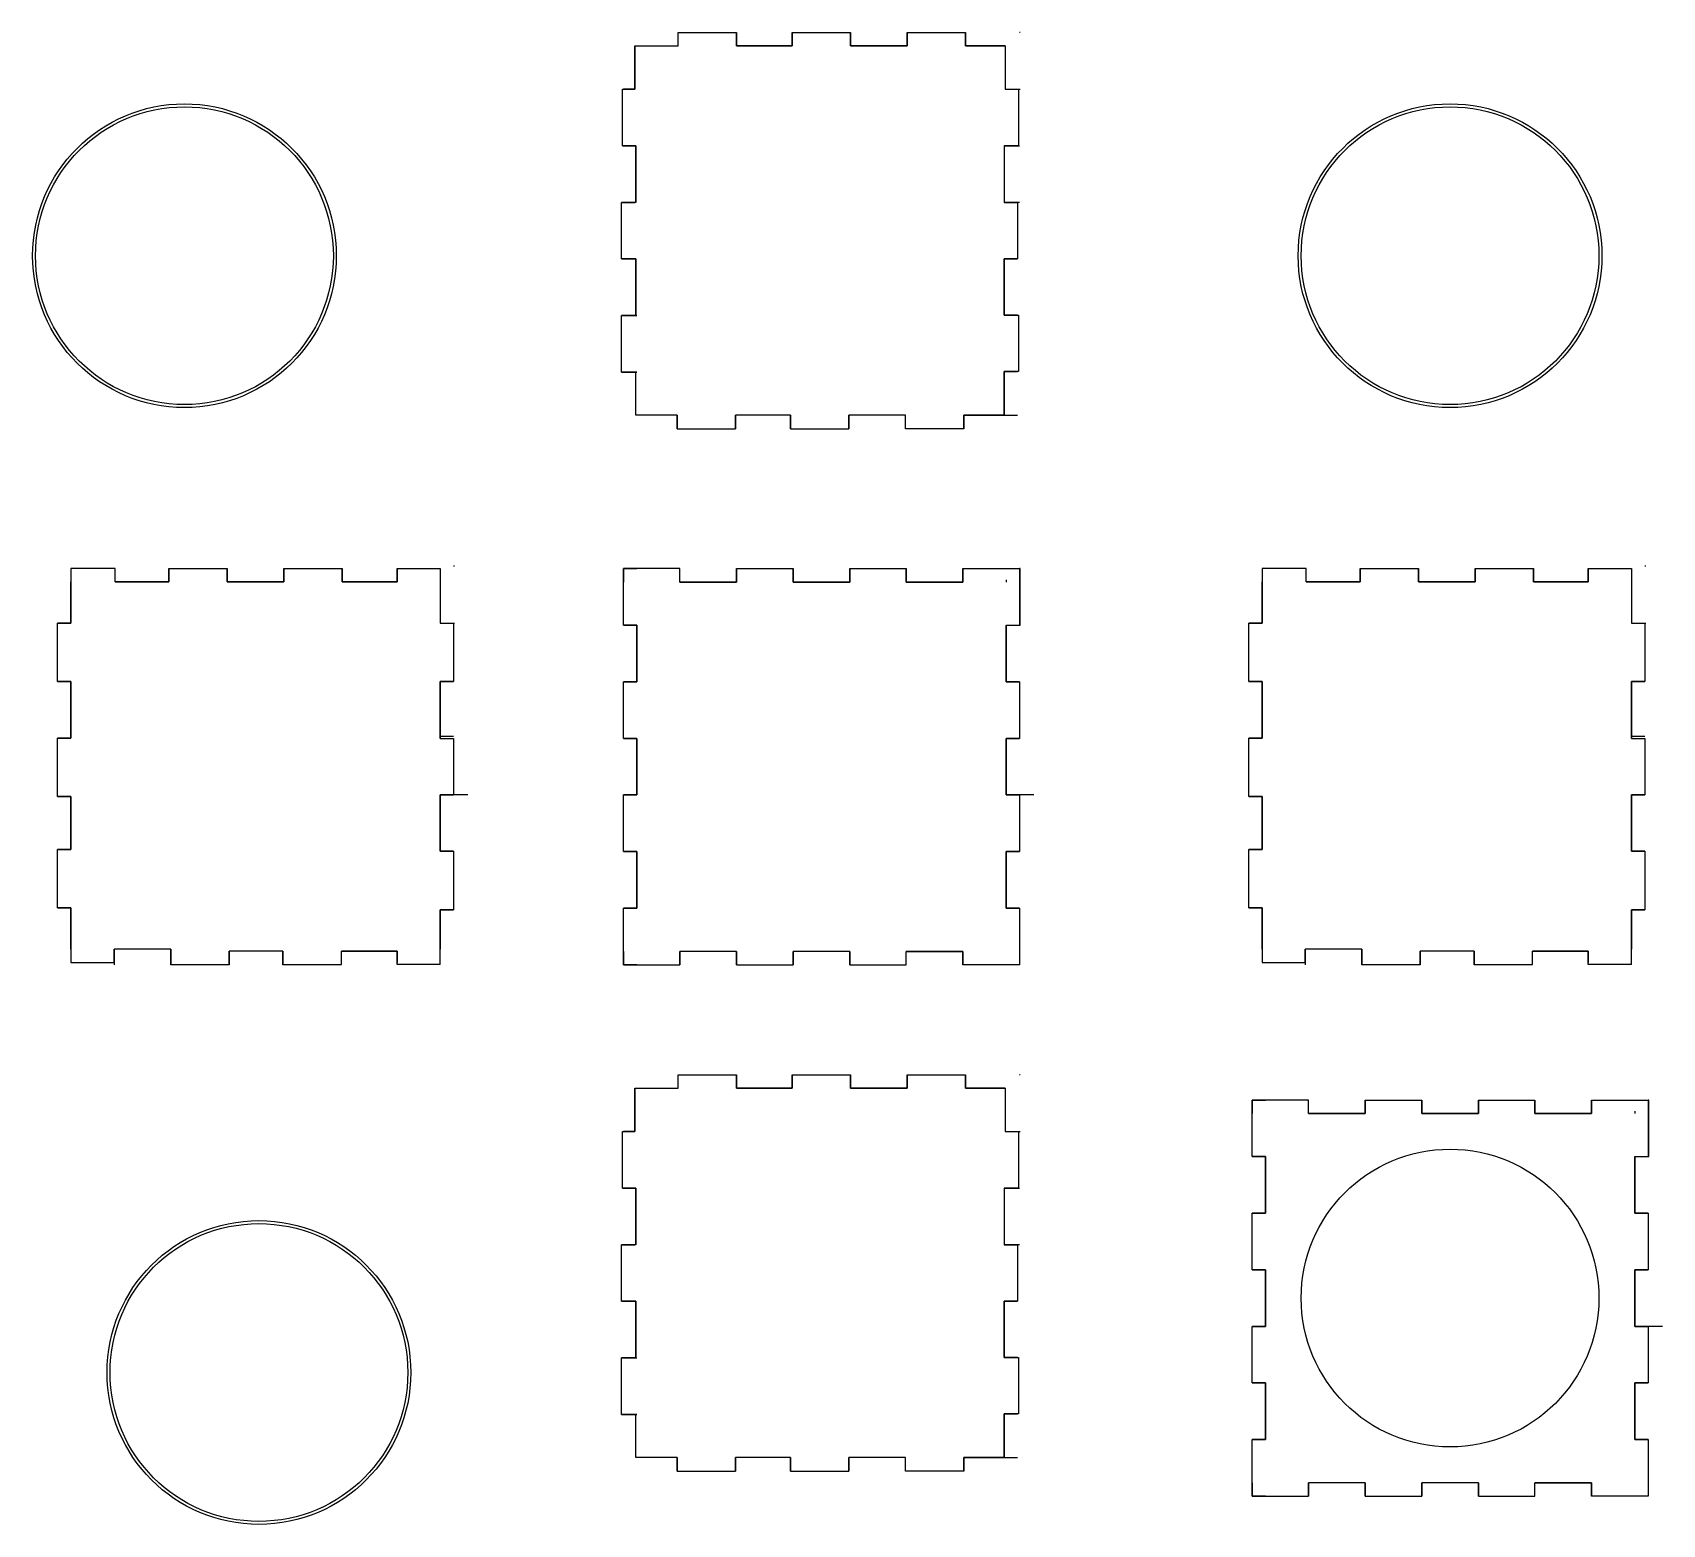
# Model space of a CAD drawing. Header units: millimetres. Extents: x -294 to 253, y -266 to 234.
import ezdxf

# ---------------------------------------------------------------- set-up
doc = ezdxf.new("R2010")
doc.units = ezdxf.units.MM
doc.layers.get('0').update_dxf_attribs({"linetype": 'CONTINUOUS'})

msp = doc.modelspace()

# ---------------------------------------------------------------- linework, layer by layer
for p, q in [((-92.01, 230), (-92.01, 215.5)), ((-92.01, 215.5), (-92.01, 230)), ((-92.01, 230), (-77.51, 230)), ((-92.01, 230), (-77.51, 230)), ((-77.51, 230), (-77.51, 234.5)), ((-77.51, 230), (-77.51, 234.5)), ((-77.51, 234.5), (-57.91, 234.5)), ((-57.91, 234.5), (-57.91, 230)), ((-57.91, 230), (-57.91, 234.5)), ((-39.21, 230), (-57.91, 230)), ((-57.91, 230), (-39.21, 230)), ((-39.21, 234.5), (-19.61, 234.5)), ((-39.21, 230), (-39.21, 234.5)), ((-39.21, 234.5), (-39.21, 230)), ((-19.61, 230), (-19.61, 234.5)), ((-19.61, 234.5), (-19.61, 230)), ((-0.61, 230), (-19.61, 230)), ((-19.61, 230), (-0.61, 230)), ((-0.61, 234.5), (-0.61, 230)), ((-0.61, 234.5), (18.99, 234.5)), ((-0.61, 230), (-0.61, 234.5)), ((18.99, 234.5), (18.99, 230)), ((18.99, 230), (18.99, 234.5)), ((32.29, 230), (18.99, 230)), ((18.99, 230), (32.29, 230)), ((32.29, 230), (32.29, 215.5)), ((37.39, 234.5), (37.09, 234.5)), ((-96.21, 196.5), (-96.21, 215.5)), ((-96.21, 215.5), (-92.01, 215.5)), ((-92.01, 215.5), (-95.91, 215.5)), ((32.29, 215.5), (36.79, 215.5)), ((36.79, 215.5), (36.79, 196.5)), ((36.79, 215.5), (37.39, 215.5)), ((-91.71, 196.5), (-96.21, 196.5)), ((-96.21, 196.5), (-91.71, 196.5)), ((-91.71, 196.5), (-91.71, 177.5)), ((-91.71, 177.5), (-91.71, 196.5)), ((36.79, 196.5), (31.99, 196.5)), ((31.99, 196.5), (31.99, 177.5)), ((31.99, 196.5), (37.09, 196.5)), ((-96.51, 158.5), (-96.51, 177.5)), ((-96.51, 177.5), (-92.01, 177.5)), ((-91.71, 177.5), (-96.51, 177.5)), ((37.09, 177.5), (31.99, 177.5)), ((31.99, 177.5), (36.49, 177.5)), ((36.49, 177.5), (36.49, 158.5)), ((-96.51, 158.5), (-91.71, 158.5)), ((-91.71, 158.5), (-96.51, 158.5)), ((-91.71, 158.5), (-91.71, 139.5)), ((-91.71, 139.5), (-91.71, 158.5)), ((31.99, 158.5), (31.99, 139.65)), ((36.49, 158.5), (31.99, 158.5)), ((36.49, 158.5), (31.99, 158.5)), ((31.99, 139.65), (31.99, 158.5)), ((31.99, 158.5), (36.49, 158.5)), ((-96.51, 139.5), (-91.41, 139.5)), ((-96.51, 120.5), (-96.51, 139.5)), ((-91.71, 139.5), (-96.51, 139.5)), ((36.49, 139.65), (31.99, 139.65)), ((31.99, 139.65), (36.79, 139.65)), ((36.79, 139.65), (36.79, 120.65)), ((-91.41, 120.5), (-96.51, 120.5)), ((-96.51, 120.5), (-91.71, 120.5)), ((-91.71, 106), (-91.71, 120.5)), ((-91.71, 120.5), (-91.41, 120.5)), ((36.79, 120.65), (31.99, 120.65)), ((31.99, 120.65), (36.49, 120.65)), ((31.99, 120.65), (31.99, 106)), ((31.99, 106), (31.99, 120.65)), ((-77.81, 106), (-91.71, 106)), ((-77.81, 106), (-91.71, 106)), ((-77.81, 106), (-77.81, 101.5)), ((-77.81, 101.5), (-77.81, 106)), ((-39.81, 106), (-58.21, 106)), ((-39.81, 106), (-58.21, 106)), ((-58.21, 106), (-58.21, 101.5)), ((-58.21, 101.5), (-58.21, 106)), ((-39.81, 106), (-39.81, 101.5)), ((-39.81, 101.5), (-39.81, 106)), ((-20.21, 101.5), (-20.21, 106)), ((-1.21, 106), (-20.21, 106)), ((-1.21, 106), (-20.21, 106)), ((-20.21, 106), (-20.21, 101.5)), ((-1.21, 101.5), (-1.21, 106)), ((-1.21, 101.5), (-1.21, 106)), ((18.39, 101.5), (18.39, 106)), ((31.99, 106), (18.39, 106)), ((18.39, 106), (36.49, 106)), ((18.39, 106), (18.39, 101.5)), ((-77.81, 101.5), (-58.21, 101.5)), ((-39.81, 101.5), (-20.21, 101.5)), ((18.39, 101.5), (-1.21, 101.5)), ((-152.61, 55.28), (-152.91, 55.28)), ((247.39, 55.28), (247.09, 55.28)), ((-281.41, 54.59), (-281.41, 50.09)), ((-266.61, 54.59), (-281.41, 54.59)), ((-281.41, 54.59), (-281.41, 36.19)), ((-281.41, 36.19), (-281.41, 50.09)), ((-266.61, 50.09), (-266.61, 54.59)), ((-266.61, 50.09), (-266.61, 54.59)), ((-248.51, 50.09), (-266.61, 50.09)), ((-266.61, 50.09), (-248.51, 50.09)), ((-248.51, 50.09), (-248.51, 54.59)), ((-248.51, 54.59), (-248.51, 50.09)), ((-248.51, 54.59), (-228.91, 54.59)), ((-228.91, 54.59), (-228.91, 50.09)), ((-228.91, 50.09), (-228.91, 54.59)), ((-209.91, 50.09), (-228.91, 50.09)), ((-228.91, 50.09), (-209.91, 50.09)), ((-209.91, 50.09), (-209.91, 54.59)), ((-209.91, 54.59), (-190.31, 54.59)), ((-209.91, 54.59), (-209.91, 50.09)), ((-190.31, 54.59), (-190.31, 50.09)), ((-190.31, 50.09), (-190.31, 54.59)), ((-171.91, 50.09), (-190.31, 50.09)), ((-190.31, 50.09), (-171.91, 50.09)), ((-171.91, 54.59), (-157.41, 54.59)), ((-171.91, 54.59), (-171.91, 50.09)), ((-171.91, 50.09), (-171.91, 54.59)), ((-171.91, 50.09), (-171.91, 54.59)), ((-157.41, 54.59), (-157.41, 50.09)), ((-157.41, 50.09), (-157.41, 36.19)), ((-95.91, 35.5), (-95.91, 54.5)), ((-95.91, 54.5), (-91.41, 54.5)), ((-95.91, 54.5), (-95.91, 50)), ((-95.91, 54.5), (-91.41, 54.5)), ((-76.91, 54.5), (-95.91, 54.5)), ((-95.91, 50), (-95.91, 54.5)), ((-76.91, 50), (-76.91, 54.5)), ((-76.91, 50), (-76.91, 54.5)), ((-57.91, 50), (-76.91, 50)), ((-76.91, 50), (-57.91, 50)), ((-57.91, 50), (-57.91, 54.5)), ((-57.91, 54.5), (-57.91, 50)), ((-57.91, 54.5), (-38.91, 54.5)), ((-38.91, 54.5), (-38.91, 50)), ((-38.91, 50), (-38.91, 54.5)), ((-19.91, 50), (-38.91, 50)), ((-38.91, 50), (-19.91, 50)), ((-19.91, 50), (-19.91, 54.5)), ((-19.91, 54.5), (-19.91, 50)), ((-19.91, 54.5), (-0.91, 54.5)), ((-0.91, 54.5), (-0.91, 50)), ((-0.91, 50), (-0.91, 54.5)), ((18.09, 50), (-0.91, 50)), ((-0.91, 50), (18.09, 50)), ((18.09, 54.5), (18.09, 50)), ((18.09, 50), (18.09, 54.5)), ((18.09, 54.5), (37.09, 54.5)), ((32.59, 50.78), (32.59, 50)), ((37.09, 54.5), (37.09, 35.5)), ((37.39, 54.5), (37.09, 54.5)), ((37.09, 54.5), (37.09, 50)), ((37.39, 35.5), (37.39, 54.5)), ((118.59, 54.59), (118.59, 36.19)), ((118.59, 54.59), (118.59, 50.09)), ((133.39, 54.59), (118.59, 54.59)), ((118.59, 36.19), (118.59, 50.09)), ((133.39, 50.09), (133.39, 54.59)), ((133.39, 50.09), (133.39, 54.59)), ((151.49, 50.09), (133.39, 50.09)), ((133.39, 50.09), (151.49, 50.09)), ((151.49, 54.59), (171.09, 54.59)), ((151.49, 50.09), (151.49, 54.59)), ((151.49, 54.59), (151.49, 50.09)), ((171.09, 50.09), (171.09, 54.59)), ((171.09, 54.59), (171.09, 50.09)), ((190.09, 50.09), (171.09, 50.09)), ((171.09, 50.09), (190.09, 50.09)), ((190.09, 50.09), (190.09, 54.59)), ((190.09, 54.59), (190.09, 50.09)), ((190.09, 54.59), (209.69, 54.59)), ((209.69, 50.09), (209.69, 54.59)), ((209.69, 54.59), (209.69, 50.09)), ((228.09, 50.09), (209.69, 50.09)), ((209.69, 50.09), (228.09, 50.09)), ((228.09, 54.59), (242.59, 54.59)), ((228.09, 50.09), (228.09, 54.59)), ((228.09, 54.59), (228.09, 50.09)), ((228.09, 50.09), (228.09, 54.59)), ((242.59, 54.59), (242.59, 50.09)), ((242.59, 50.09), (242.59, 36.19)), ((-285.91, 16.59), (-285.91, 36.19)), ((-285.91, 36.19), (-281.41, 36.19)), ((-281.41, 36.19), (-285.91, 36.19)), ((-157.41, 36.19), (-152.91, 36.19)), ((-152.91, 36.19), (-152.91, 16.59)), ((-152.91, 36.19), (-152.61, 36.19)), ((-95.91, 35.5), (-91.41, 35.5)), ((-91.41, 35.5), (-95.91, 35.5)), ((-91.41, 16.5), (-91.41, 35.5)), ((-91.41, 35.5), (-91.41, 16.5)), ((32.59, 16.5), (32.59, 35.5)), ((32.59, 35.5), (37.09, 35.5)), ((32.59, 35.5), (32.59, 16.5)), ((37.09, 35.5), (37.39, 35.5)), ((118.59, 36.19), (114.09, 36.19)), ((114.09, 16.59), (114.09, 36.19)), ((114.09, 36.19), (118.59, 36.19)), ((242.59, 36.19), (247.09, 36.19)), ((247.09, 36.19), (247.09, 16.59)), ((247.09, 36.19), (247.39, 36.19)), ((-281.41, 16.59), (-285.91, 16.59)), ((-285.91, 16.59), (-281.41, 16.59)), ((-281.41, 16.59), (-281.41, -2.41)), ((-281.41, -2.41), (-281.41, 16.59)), ((-157.41, -1.81), (-157.41, 16.59)), ((-152.91, 16.59), (-157.41, 16.59)), ((-157.41, 16.59), (-152.91, 16.59)), ((-157.41, -2.5), (-157.41, 16.59)), ((-157.41, 16.59), (-157.41, -2.5)), ((-95.91, -2.5), (-95.91, 16.5)), ((-91.41, 16.5), (-95.91, 16.5)), ((-95.91, 16.5), (-91.41, 16.5)), ((32.59, 16.5), (37.09, 16.5)), ((37.09, 16.5), (32.59, 16.5)), ((37.09, 16.5), (37.09, -2.5)), ((118.59, 16.59), (114.09, 16.59)), ((114.09, 16.59), (118.59, 16.59)), ((118.59, -2.41), (118.59, 16.59)), ((118.59, 16.59), (118.59, -2.41)), ((242.59, 16.59), (247.09, 16.59)), ((247.09, 16.59), (242.59, 16.59)), ((242.59, -2.5), (242.59, 16.59)), ((242.59, -1.81), (242.59, 16.59)), ((242.59, 16.59), (242.59, -2.5)), ((-285.91, -22.01), (-285.91, -2.41)), ((-281.41, -2.41), (-285.91, -2.41)), ((-285.91, -2.41), (-281.41, -2.41)), ((-152.91, -1.81), (-157.41, -1.81)), ((-157.41, -2.5), (-152.91, -2.5)), ((-152.91, -2.5), (-152.91, -21.41)), ((-91.41, -2.5), (-95.91, -2.5)), ((-95.91, -2.5), (-91.41, -2.5)), ((-91.41, -2.5), (-91.41, -21.5)), ((-91.41, -21.5), (-91.41, -2.5)), ((32.59, -21.5), (32.59, -2.5)), ((37.09, -2.5), (32.59, -2.5)), ((32.59, -21.5), (32.59, -2.5)), ((32.59, -2.5), (37.09, -2.5)), ((32.59, -2.5), (32.59, -21.5)), ((118.59, -2.41), (114.09, -2.41)), ((114.09, -2.41), (118.59, -2.41)), ((114.09, -22.01), (114.09, -2.41)), ((247.09, -1.81), (242.59, -1.81)), ((242.59, -2.5), (247.09, -2.5)), ((247.09, -2.5), (247.09, -21.41)), ((-152.91, -21.41), (-157.41, -21.41)), ((-157.41, -40.41), (-157.41, -21.41)), ((-148.11, -21.41), (-157.41, -21.41)), ((-157.41, -21.41), (-152.91, -21.41)), ((-157.41, -21.41), (-157.41, -40.41)), ((-95.91, -21.5), (-91.41, -21.5)), ((-95.91, -40.5), (-95.91, -21.5)), ((-91.41, -21.5), (-95.91, -21.5)), ((32.59, -21.5), (37.09, -21.5)), ((37.09, -21.5), (32.59, -21.5)), ((41.89, -21.5), (32.59, -21.5)), ((37.09, -21.5), (37.09, -40.5)), ((242.59, -21.41), (242.59, -40.41)), ((247.09, -21.41), (242.59, -21.41)), ((247.09, -21.41), (242.59, -21.41)), ((242.59, -21.41), (247.09, -21.41)), ((242.59, -40.41), (242.59, -21.41)), ((-281.41, -22.01), (-285.91, -22.01)), ((-285.91, -22.01), (-281.41, -22.01)), ((-281.41, -22.01), (-281.41, -39.81)), ((-281.41, -39.81), (-281.41, -22.01)), ((114.09, -22.01), (118.59, -22.01)), ((118.59, -22.01), (114.09, -22.01)), ((118.59, -39.81), (118.59, -22.01)), ((118.59, -22.01), (118.59, -39.81)), ((-285.91, -59.41), (-285.91, -39.81)), ((-285.91, -39.81), (-281.41, -39.81)), ((-281.41, -39.81), (-285.91, -39.81)), ((-152.91, -40.41), (-157.41, -40.41)), ((-157.41, -40.41), (-152.91, -40.41)), ((-152.91, -40.41), (-152.91, -60.01)), ((-91.41, -40.5), (-95.91, -40.5)), ((-95.91, -40.5), (-91.41, -40.5)), ((-91.41, -40.5), (-91.41, -59.5)), ((-91.41, -59.5), (-91.41, -40.5)), ((37.09, -40.5), (32.59, -40.5)), ((32.59, -40.5), (37.09, -40.5)), ((32.59, -59.5), (32.59, -40.5)), ((32.59, -40.5), (32.59, -59.5)), ((114.09, -39.81), (118.59, -39.81)), ((118.59, -39.81), (114.09, -39.81)), ((114.09, -59.41), (114.09, -39.81)), ((247.09, -40.41), (242.59, -40.41)), ((242.59, -40.41), (247.09, -40.41)), ((247.09, -40.41), (247.09, -60.01)), ((-285.91, -59.41), (-281.41, -59.41)), ((-281.41, -59.41), (-285.91, -59.41)), ((-281.41, -59.41), (-281.41, -77.72)), ((-281.41, -73.22), (-281.41, -59.41)), ((-157.41, -60.01), (-152.91, -60.01)), ((-152.91, -60.01), (-157.41, -60.01)), ((-157.41, -78.41), (-157.41, -60.01)), ((-157.41, -60.01), (-157.41, -73.22)), ((-91.41, -59.5), (-95.91, -59.5)), ((-95.91, -59.5), (-91.41, -59.5)), ((-95.91, -74), (-95.91, -59.5)), ((32.59, -59.5), (37.09, -59.5)), ((37.09, -59.5), (32.59, -59.5)), ((37.09, -59.5), (37.09, -78.5)), ((114.09, -59.41), (118.59, -59.41)), ((118.59, -59.41), (114.09, -59.41)), ((118.59, -59.41), (118.59, -77.72)), ((118.59, -73.22), (118.59, -59.41)), ((247.09, -60.01), (242.59, -60.01)), ((242.59, -60.01), (247.09, -60.01)), ((242.59, -78.41), (242.59, -60.01)), ((242.59, -60.01), (242.59, -73.22)), ((-266.91, -77.72), (-266.91, -73.22)), ((-266.91, -73.22), (-266.91, -78.5)), ((-247.91, -73.22), (-266.91, -73.22)), ((-247.91, -73.22), (-266.91, -73.22)), ((-247.91, -73.22), (-247.91, -78.41)), ((-247.91, -78.5), (-247.91, -73.22)), ((-228.31, -78.41), (-228.31, -73.91)), ((-228.31, -73.91), (-228.31, -78.5)), ((-210.21, -73.91), (-228.31, -73.91)), ((-210.21, -73.91), (-228.31, -73.91)), ((-210.21, -78.5), (-210.21, -73.91)), ((-210.21, -73.91), (-210.21, -78.41)), ((-190.61, -77.72), (-190.61, -73.91)), ((-190.61, -73.91), (-171.91, -73.91)), ((-190.61, -78.41), (-190.61, -73.91)), ((-171.91, -73.91), (-190.61, -73.91)), ((-171.91, -78.41), (-171.91, -73.91)), ((-171.91, -73.91), (-171.91, -77.72)), ((-95.91, -78.5), (-95.91, -74)), ((-95.91, -74), (-95.91, -78.5)), ((-57.91, -74), (-76.91, -74)), ((-76.91, -78.5), (-76.91, -74)), ((-76.91, -74), (-76.91, -78.5)), ((-57.91, -74), (-76.91, -74)), ((-57.91, -78.5), (-57.91, -74)), ((-57.91, -74), (-57.91, -78.5)), ((-38.91, -78.5), (-38.91, -74)), ((-19.91, -74), (-38.91, -74)), ((-38.91, -74), (-38.91, -78.5)), ((-19.91, -74), (-38.91, -74)), ((-19.91, -78.5), (-19.91, -74)), ((-19.91, -74), (-19.91, -78.5)), ((-0.91, -74), (18.09, -74)), ((-0.91, -78.5), (-0.91, -74)), ((-0.91, -78.5), (-0.91, -74)), ((18.09, -74), (-0.91, -74)), ((18.09, -74), (18.09, -78.5)), ((18.09, -78.5), (18.09, -74)), ((37.09, -74), (37.09, -78.5)), ((133.09, -73.22), (133.09, -78.5)), ((152.09, -73.22), (133.09, -73.22)), ((133.09, -77.72), (133.09, -73.22)), ((152.09, -78.5), (152.09, -73.22)), ((152.09, -73.22), (152.09, -78.41)), ((171.69, -73.91), (171.69, -78.5)), ((171.69, -78.41), (171.69, -73.91)), ((189.79, -73.91), (171.69, -73.91)), ((189.79, -73.91), (171.69, -73.91)), ((189.79, -73.91), (189.79, -78.41)), ((189.79, -78.5), (189.79, -73.91)), ((209.39, -73.91), (228.09, -73.91)), ((209.39, -77.72), (209.39, -73.91)), ((228.09, -73.91), (209.39, -73.91)), ((209.39, -78.41), (209.39, -73.91)), ((228.09, -78.41), (228.09, -73.91)), ((228.09, -73.91), (228.09, -77.72)), ((-281.41, -77.72), (-266.91, -77.72)), ((-247.91, -78.41), (-228.31, -78.41)), ((-210.21, -78.41), (-190.61, -78.41)), ((-157.41, -78.41), (-171.91, -78.41)), ((-91.41, -78.5), (-95.91, -78.5)), ((-95.91, -78.5), (-91.41, -78.5)), ((-91.41, -78.5), (-76.91, -78.5)), ((-57.91, -78.5), (-38.91, -78.5)), ((-19.91, -78.5), (-0.91, -78.5)), ((37.09, -78.5), (18.09, -78.5)), ((37.09, -78.5), (32.59, -78.5)), ((118.59, -77.72), (133.09, -77.72)), ((152.09, -78.41), (171.69, -78.41)), ((189.79, -78.41), (209.39, -78.41)), ((242.59, -78.41), (228.09, -78.41)), ((-92.01, -120), (-92.01, -134.5)), ((-92.01, -120), (-77.51, -120)), ((-92.01, -120), (-77.51, -120)), ((-92.01, -134.5), (-92.01, -120)), ((-77.51, -115.5), (-57.91, -115.5)), ((-77.51, -120), (-77.51, -115.5)), ((-77.51, -120), (-77.51, -115.5)), ((-57.91, -120), (-57.91, -115.5)), ((-57.91, -115.5), (-57.91, -120)), ((-39.21, -120), (-57.91, -120)), ((-57.91, -120), (-39.21, -120)), ((-39.21, -115.5), (-39.21, -120)), ((-39.21, -115.5), (-19.61, -115.5)), ((-39.21, -120), (-39.21, -115.5)), ((-19.61, -115.5), (-19.61, -120)), ((-19.61, -120), (-19.61, -115.5)), ((-0.61, -120), (-19.61, -120)), ((-19.61, -120), (-0.61, -120)), ((-0.61, -115.5), (18.99, -115.5)), ((-0.61, -115.5), (-0.61, -120)), ((-0.61, -120), (-0.61, -115.5)), ((18.99, -120), (18.99, -115.5)), ((18.99, -115.5), (18.99, -120)), ((32.29, -120), (18.99, -120)), ((18.99, -120), (32.29, -120)), ((32.29, -120), (32.29, -134.5)), ((37.39, -115.5), (37.09, -115.5)), ((115.2, -123.93), (115.2, -128.43)), ((115.2, -123.93), (119.7, -123.93)), ((115.2, -123.93), (119.7, -123.93)), ((134.2, -123.93), (115.2, -123.93)), ((115.2, -142.93), (115.2, -123.93)), ((115.2, -128.43), (115.2, -123.93)), ((134.2, -128.43), (134.2, -123.93)), ((134.2, -128.43), (134.2, -123.93)), ((153.2, -128.43), (153.2, -123.93)), ((153.2, -123.93), (153.2, -128.43)), ((153.2, -123.93), (172.2, -123.93)), ((172.2, -123.93), (172.2, -128.43)), ((172.2, -128.43), (172.2, -123.93)), ((191.2, -123.93), (191.2, -128.43)), ((191.2, -123.93), (210.2, -123.93)), ((191.2, -128.43), (191.2, -123.93)), ((210.2, -123.93), (210.2, -128.43)), ((210.2, -128.43), (210.2, -123.93)), ((229.2, -123.93), (248.2, -123.93)), ((229.2, -123.93), (229.2, -128.43)), ((229.2, -128.43), (229.2, -123.93)), ((248.5, -123.93), (248.2, -123.93)), ((248.2, -123.93), (248.2, -128.43)), ((248.2, -123.93), (248.2, -142.93)), ((248.5, -142.93), (248.5, -123.93)), ((153.2, -128.43), (134.2, -128.43)), ((134.2, -128.43), (153.2, -128.43)), ((191.2, -128.43), (172.2, -128.43)), ((172.2, -128.43), (191.2, -128.43)), ((229.2, -128.43), (210.2, -128.43)), ((210.2, -128.43), (229.2, -128.43)), ((243.7, -127.65), (243.7, -128.43)), ((-96.21, -134.5), (-92.01, -134.5)), ((-96.21, -153.5), (-96.21, -134.5)), ((-92.01, -134.5), (-95.91, -134.5)), ((32.29, -134.5), (36.79, -134.5)), ((36.79, -134.5), (37.39, -134.5)), ((36.79, -134.5), (36.79, -153.5)), ((119.7, -142.93), (115.2, -142.93)), ((115.2, -142.93), (119.7, -142.93)), ((119.7, -142.93), (119.7, -161.93)), ((119.7, -161.93), (119.7, -142.93)), ((243.7, -161.93), (243.7, -142.93)), ((243.7, -142.93), (248.2, -142.93)), ((243.7, -142.93), (243.7, -161.93)), ((248.2, -142.93), (248.5, -142.93)), ((-96.21, -153.5), (-91.71, -153.5)), ((-91.71, -153.5), (-96.21, -153.5)), ((-91.71, -153.5), (-91.71, -172.5)), ((-91.71, -172.5), (-91.71, -153.5)), ((31.99, -153.5), (37.09, -153.5)), ((36.79, -153.5), (31.99, -153.5)), ((31.99, -153.5), (31.99, -172.5)), ((119.7, -161.93), (115.2, -161.93)), ((115.2, -161.93), (119.7, -161.93)), ((115.2, -180.93), (115.2, -161.93)), ((243.7, -161.93), (248.2, -161.93)), ((248.2, -161.93), (243.7, -161.93)), ((248.2, -161.93), (248.2, -180.93)), ((-91.71, -172.5), (-96.51, -172.5)), ((-96.51, -191.5), (-96.51, -172.5)), ((-96.51, -172.5), (-92.01, -172.5)), ((31.99, -172.5), (36.49, -172.5)), ((37.09, -172.5), (31.99, -172.5)), ((36.49, -172.5), (36.49, -191.5)), ((115.2, -180.93), (119.7, -180.93)), ((119.7, -180.93), (115.2, -180.93)), ((119.7, -199.93), (119.7, -180.93)), ((119.7, -180.93), (119.7, -199.93)), ((243.7, -199.93), (243.7, -180.93)), ((243.7, -199.93), (243.7, -180.93)), ((243.7, -180.93), (248.2, -180.93)), ((243.7, -180.93), (243.7, -199.93)), ((248.2, -180.93), (243.7, -180.93)), ((-91.71, -191.5), (-96.51, -191.5)), ((-96.51, -191.5), (-91.71, -191.5)), ((-91.71, -191.5), (-91.71, -210.5)), ((-91.71, -210.5), (-91.71, -191.5)), ((31.99, -210.35), (31.99, -191.5)), ((36.49, -191.5), (31.99, -191.5)), ((31.99, -191.5), (36.49, -191.5)), ((36.49, -191.5), (31.99, -191.5)), ((31.99, -191.5), (31.99, -210.35)), ((119.7, -199.93), (115.2, -199.93)), ((115.2, -218.93), (115.2, -199.93)), ((115.2, -199.93), (119.7, -199.93)), ((253, -199.93), (243.7, -199.93)), ((243.7, -199.93), (248.2, -199.93)), ((248.2, -199.93), (243.7, -199.93)), ((248.2, -199.93), (248.2, -218.93)), ((-96.51, -229.5), (-96.51, -210.5)), ((-96.51, -210.5), (-91.41, -210.5)), ((-91.71, -210.5), (-96.51, -210.5)), ((31.99, -210.35), (36.79, -210.35)), ((36.49, -210.35), (31.99, -210.35)), ((36.79, -210.35), (36.79, -229.35)), ((119.7, -218.93), (115.2, -218.93)), ((115.2, -218.93), (119.7, -218.93)), ((119.7, -237.93), (119.7, -218.93)), ((119.7, -218.93), (119.7, -237.93)), ((243.7, -237.93), (243.7, -218.93)), ((248.2, -218.93), (243.7, -218.93)), ((243.7, -218.93), (248.2, -218.93)), ((243.7, -218.93), (243.7, -237.93)), ((-91.41, -229.5), (-96.51, -229.5)), ((-96.51, -229.5), (-91.71, -229.5)), ((-91.71, -229.5), (-91.41, -229.5)), ((-91.71, -244), (-91.71, -229.5)), ((31.99, -229.35), (36.49, -229.35)), ((31.99, -244), (31.99, -229.35)), ((36.79, -229.35), (31.99, -229.35)), ((31.99, -229.35), (31.99, -244)), ((115.2, -237.93), (119.7, -237.93)), ((115.2, -252.43), (115.2, -237.93)), ((119.7, -237.93), (115.2, -237.93)), ((243.7, -237.93), (248.2, -237.93)), ((248.2, -237.93), (243.7, -237.93)), ((248.2, -237.93), (248.2, -256.93)), ((-77.81, -244), (-91.71, -244)), ((-77.81, -244), (-91.71, -244)), ((-77.81, -244), (-77.81, -248.5)), ((-77.81, -248.5), (-77.81, -244)), ((-39.81, -244), (-58.21, -244)), ((-58.21, -248.5), (-58.21, -244)), ((-58.21, -244), (-58.21, -248.5)), ((-39.81, -244), (-58.21, -244)), ((-39.81, -244), (-39.81, -248.5)), ((-39.81, -248.5), (-39.81, -244)), ((-20.21, -244), (-20.21, -248.5)), ((-20.21, -248.5), (-20.21, -244)), ((-1.21, -244), (-20.21, -244)), ((-1.21, -244), (-20.21, -244)), ((-1.21, -248.5), (-1.21, -244)), ((-1.21, -248.5), (-1.21, -244)), ((18.39, -248.5), (18.39, -244)), ((18.39, -244), (36.49, -244)), ((18.39, -244), (18.39, -248.5)), ((31.99, -244), (18.39, -244)), ((-77.81, -248.5), (-58.21, -248.5)), ((-39.81, -248.5), (-20.21, -248.5)), ((18.39, -248.5), (-1.21, -248.5)), ((115.2, -252.43), (115.2, -256.93)), ((115.2, -256.93), (115.2, -252.43)), ((115.2, -256.93), (119.7, -256.93)), ((119.7, -256.93), (115.2, -256.93)), ((119.7, -256.93), (134.2, -256.93)), ((134.2, -252.43), (134.2, -256.93)), ((153.2, -252.43), (134.2, -252.43)), ((134.2, -256.93), (134.2, -252.43)), ((153.2, -252.43), (134.2, -252.43)), ((153.2, -252.43), (153.2, -256.93)), ((153.2, -256.93), (153.2, -252.43)), ((153.2, -256.93), (172.2, -256.93)), ((172.2, -252.43), (172.2, -256.93)), ((191.2, -252.43), (172.2, -252.43)), ((191.2, -252.43), (172.2, -252.43)), ((172.2, -256.93), (172.2, -252.43)), ((191.2, -256.93), (191.2, -252.43)), ((191.2, -252.43), (191.2, -256.93)), ((191.2, -256.93), (210.2, -256.93)), ((210.2, -252.43), (229.2, -252.43)), ((229.2, -252.43), (210.2, -252.43)), ((210.2, -256.93), (210.2, -252.43)), ((210.2, -256.93), (210.2, -252.43)), ((229.2, -256.93), (229.2, -252.43)), ((229.2, -252.43), (229.2, -256.93)), ((248.2, -256.93), (229.2, -256.93)), ((248.2, -256.93), (243.7, -256.93)), ((248.2, -252.43), (248.2, -256.93))]:
    msp.add_line(p, q)
for centre, radius in [((-243.3, 159.57), 51), ((-243.3, 159.57), 51), ((-243.3, 159.57), 50), ((-243.3, 159.57), 50), ((-243.3, 159.57), 50), ((-243.3, 159.57), 50), ((-243.3, 159.57), 50), ((-243.3, 159.57), 50), ((181.7, 159.57), 51), ((181.7, 159.57), 50), ((181.7, 159.57), 50), ((181.7, 159.57), 50), ((181.7, -190.43), 50), ((-218.3, -215.43), 51), ((-218.3, -215.43), 50), ((-218.3, -215.43), 50), ((-218.3, -215.43), 50)]:
    msp.add_circle(centre, radius)

doc.saveas('drawing.dxf')
